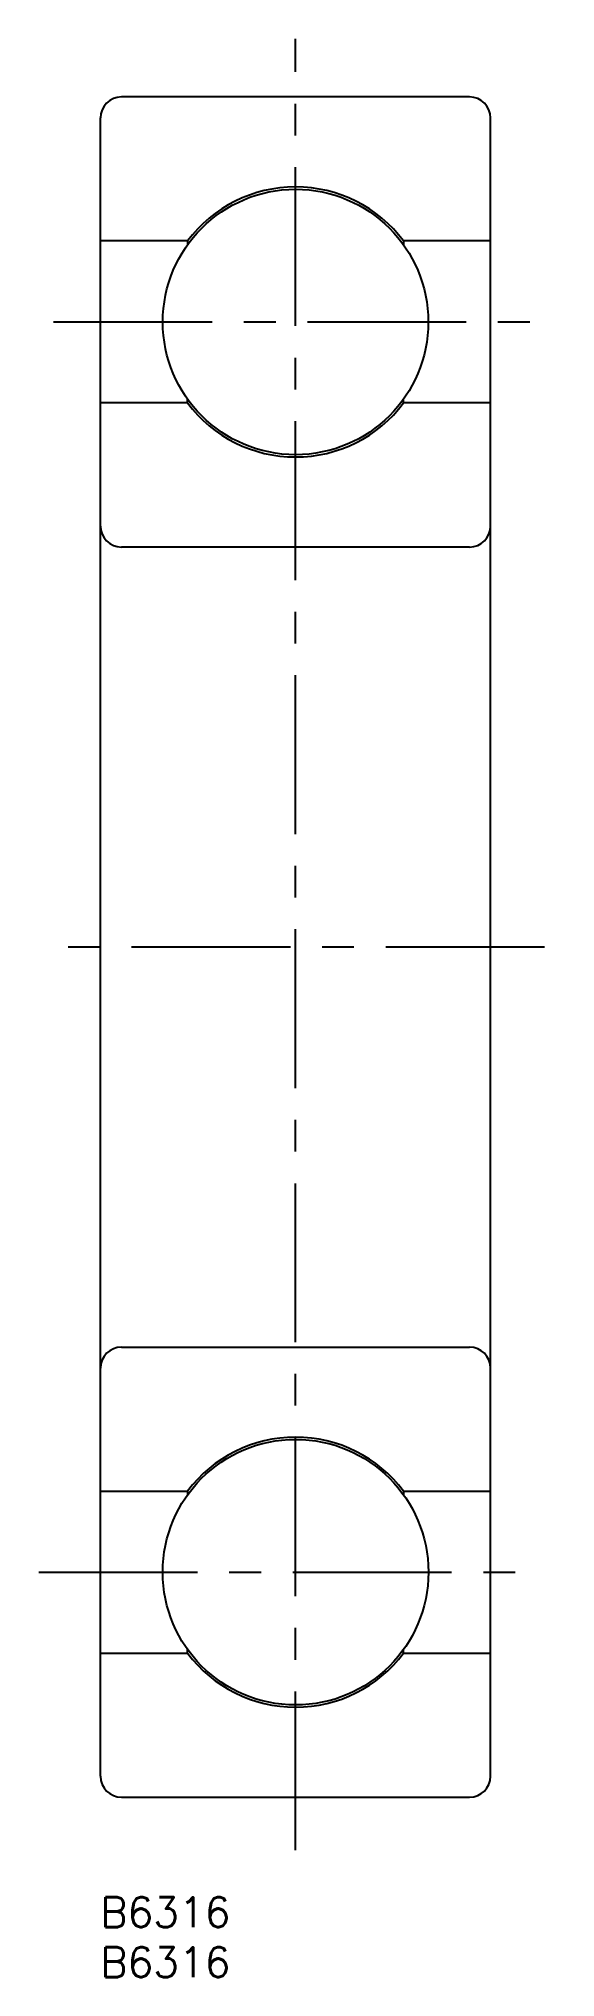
# Model space of a CAD drawing. Extents: x -6 to 45, y -8 to 186.
import ezdxf

# ---------------------------------------------------------------- set-up
doc = ezdxf.new("R2010")
doc.units = 0
doc.header["$LTSCALE"] = 0.5
doc.linetypes.add('CENTER', pattern=[50.8, 31.75, -6.35, 6.35, -6.35])
for name, color, linetype in [('MSM_CENTER', 1, 'CENTER'), ('MSM_CONTINUOUS', 7, 'CONTINUOUS'), ('MSM_PART_NUMBER', 7, 'CONTINUOUS')]:
    doc.layers.add(name, color=color, linetype=linetype)
doc.styles.get("Standard").update_dxf_attribs({"font": 'txt.shx', "height": 3, "bigfont": 'bigfont.shx'})

msp = doc.modelspace()

# ---------------------------------------------------------------- linework, layer by layer
at = {"layer": 'MSM_CENTER'}
for p, q in [((19.5, 4.7), (19.5, 185.82)), ((-4.71, 157.5), (45.46, 157.5)), ((44.39, 95), (-4.83, 95)), ((-6.17, 32.5), (44.17, 32.5))]:
    msp.add_line(p, q, dxfattribs=at)
at = {"layer": 'MSM_CONTINUOUS'}
for p, q in [((36.9, 180), (2.1, 180)), ((0, 12.1), (0, 177.9)), ((39, 12.1), (39, 177.9)), ((8.7, 165.6), (0, 165.6)), ((8.7, 165.6), (8.7, 165.22)), ((39, 165.6), (30.3, 165.6)), ((30.3, 165.6), (30.3, 165.22)), ((8.7, 149.4), (0, 149.4)), ((8.7, 149.4), (8.7, 149.78)), ((30.3, 149.4), (30.3, 149.78)), ((39, 149.4), (30.3, 149.4)), ((36.9, 135), (2.1, 135)), ((2.1, 55), (36.9, 55)), ((0, 40.6), (8.7, 40.6)), ((8.7, 40.6), (8.7, 40.22)), ((30.3, 40.6), (39, 40.6)), ((30.3, 40.6), (30.3, 40.22)), ((0, 24.4), (8.7, 24.4)), ((8.7, 24.4), (8.7, 24.78)), ((30.3, 24.4), (30.3, 24.78)), ((30.3, 24.4), (39, 24.4)), ((2.1, 10), (36.9, 10))]:
    msp.add_line(p, q, dxfattribs=at)
for centre, radius in [((19.5, 157.5), 13.27), ((19.5, 32.5), 13.28)]:
    msp.add_circle(centre, radius, dxfattribs=at)
for centre, radius, start, end in [((2.1, 177.9), 2.1, 90, 180), ((36.9, 177.9), 2.1, 0, 90), ((19.5, 157.5), 13.5, 36.8699, 143.1301), ((19.5, 157.5), 13.5, 216.8699, 323.1301), ((2.1, 137.1), 2.1, 180, 270), ((36.9, 137.1), 2.1, 270, 0), ((2.1, 52.9), 2.1, 90, 180), ((36.9, 52.9), 2.1, 0, 90), ((19.5, 32.5), 13.5, 36.8699, 143.1301), ((19.5, 32.5), 13.5, 216.8699, 323.1301), ((2.1, 12.1), 2.1, 180, 270), ((36.9, 12.1), 2.1, 270, 360)]:
    msp.add_arc(centre, radius, start, end, dxfattribs=at)

# ---------------------------------------------------------------- texts
at = {"layer": 'MSM_PART_NUMBER'}
for p in [(0, -3), (0, -8)]:
    msp.add_text('B6316', height=3, dxfattribs=at).set_placement(p)

doc.saveas('drawing.dxf')
